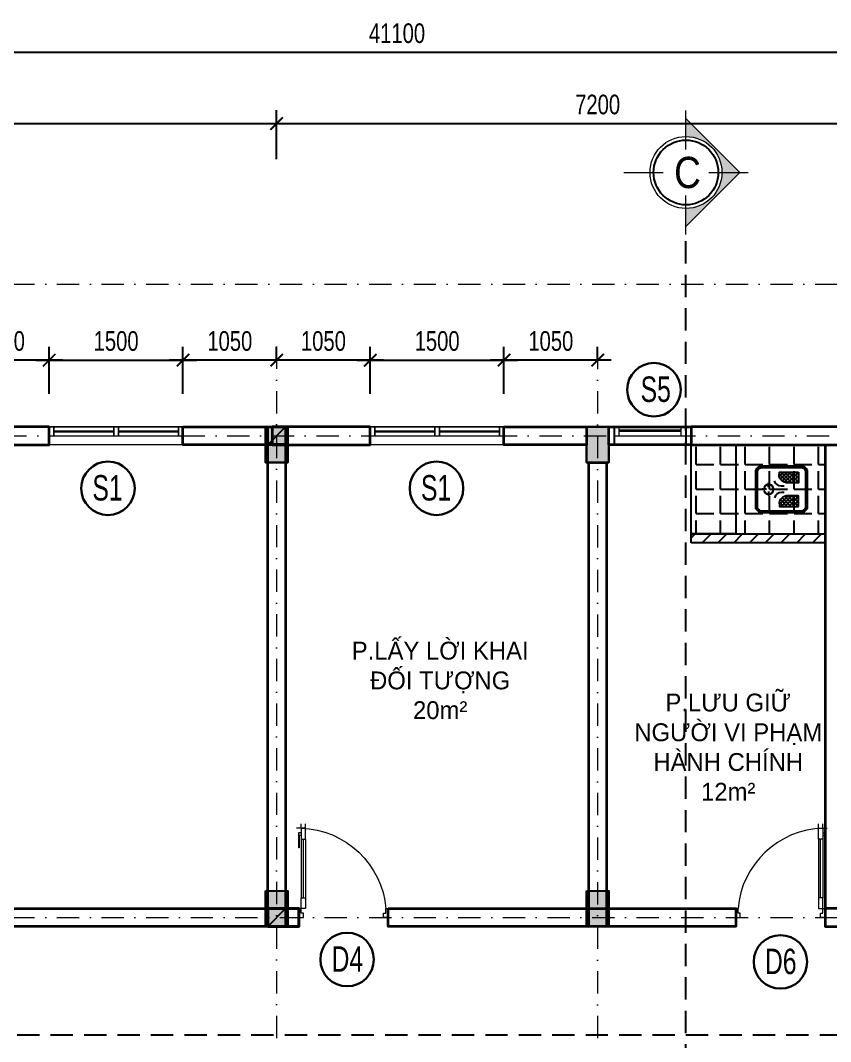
# Model space of a CAD drawing. Header units: millimetres. Extents: x -100655 to 42859, y -1392335 to 17856.
# Drawn here: x 12377 to 21462, y 6409 to 17856 of the extents above; entities that cross this region are included whole.
import ezdxf
from ezdxf.enums import TextEntityAlignment as Align

# ---------------------------------------------------------------- set-up
doc = ezdxf.new("R2010")
doc.units = ezdxf.units.MM
doc.header["$MEASUREMENT"] = 0
doc.linetypes.add('DASHDOT', pattern=[1, 0.5, -0.25, 0, -0.25])
doc.linetypes.add('HIDDEN', pattern=[0.375, 0.25, -0.125])
for name, color, linetype, lineweight in [('32-CUA', 32, 'Continuous', 15), ('8', 9, 'Continuous', 13), ('A-Wall', 2, 'Continuous', 35), ('CUA SO', 135, 'Continuous', 15), ('Hatch Nhat-0.15', 8, 'Continuous', 9), ('kata_dim', 7, 'Continuous', 15), ('NET THAY', 7, 'Continuous', 20), ('S3', 2, 'Continuous', 25), ('S5', 1, 'Continuous', 35), ('Text', 3, 'Continuous', 0), ('TRUC', 65, 'DASHDOT', 9), ('TUONG', 4, 'Continuous', 40)]:
    doc.layers.add(name, color=color, linetype=linetype, lineweight=lineweight)
for name, color, linetype in [('COT', 1, 'Continuous'), ('GHICHU', 7, 'Continuous'), ('HACH', 252, 'Continuous'), ('hat', 7, 'Continuous'), ('NET-THAY', 7, 'Continuous'), ('NET03', 2, 'Continuous'), ('TBI', 3, 'Continuous')]:
    doc.layers.add(name, color=color, linetype=linetype)
doc.styles.add('AVO', font='arial.ttf')
doc.styles.add('B', font='')
doc.styles.add('HELVECONDENSE', font='')
doc.styles.add('VNI-HELVE', font='', dxfattribs={"height": 200})
doc.styles.add('VNI-Helve-Condense', font='', dxfattribs={"width": 0.9, "height": 220})
doc.styles.get('B').set_extended_font_data('VNI-Helve-Condense')
doc.styles.get('HELVECONDENSE').set_extended_font_data('VNI-Helve-Condense')
doc.styles.get('VNI-HELVE').set_extended_font_data('VNI-Helve-Condense')
doc.styles.get('VNI-Helve-Condense').set_extended_font_data('VNI-Helve-Condense')
doc.dimstyles.new('Copy of D100', dxfattribs={"dimscale": 0, "dimtxt": 220, "dimasz": 140, "dimexe": 150, "dimexo": 0, "dimgap": 100, "dimtad": 1, "dimdec": 0, "dimzin": 0, "dimdsep": 46, "dimtxsty": 'VNI-Helve-Condense', "dimblk": 'ARCHTICK', "dimcen": 0.09, "dimdle": 150, "dimclrd": 35, "dimclre": 35, "dimclrt": 2, "dimadec": 0, "dimazin": 0, "dimtfac": 1, "dimtdec": 0, "dimtix": 1, "dimtmove": 2, "dimatfit": 3, "dimldrblk": 'ARCHTICK', "dimfxl": 1, "dimtolj": 1, "dimtzin": 0, "dimarcsym": 1})

# ---------------------------------------------------------------- blocks, each defined once
blk = doc.blocks.new('dau cat 2')
h = blk.add_hatch(color=256)
h.paths.add_polyline_path([(0, 200), (0, 300), (-300, 0), (-200, 0, -0.414214)])
h.paths.add_polyline_path([(200, 0), (300, 0), (0, 300), (0, 200, -0.414214)])
blk.add_circle((0, 0), 180)
at = {"layer": '8'}
for p, q in [((0, 127.3), (0, 345.5)), ((0, 300), (-300, 0)), ((0, 300), (300, 0)), ((-127.3, 0), (-345.5, 0)), ((345.5, 0), (127.3, 0)), ((0, -345.5), (0, -127.3))]:
    blk.add_line(p, q, dxfattribs=at)
blk.add_circle((0, 0), 200, dxfattribs=at)
at = {"layer": 'Text', "style": 'HELVECONDENSE'}
blk.add_attdef('A', text='', height=232.7, dxfattribs=at).set_placement((0, 0), align=Align.MIDDLE)
blk = doc.blocks.new('vtretvretve')
at = {"layer": 'GHICHU'}
blk.add_hatch(color=256, dxfattribs=at).paths.add_polyline_path([(237846, -1471033), (238096, -1471033), (238096, -1471433), (237846, -1471433)])
blk.add_lwpolyline([(237846, -1471033), (238096, -1471033), (238096, -1471433), (237846, -1471433)], close=True, dxfattribs=at)
blk = doc.blocks.new('*X13')
at = {"color": 0}
for p, q in [((75, -323), (123, -275)), ((75, -279), (79, -275)), ((75, -367), (154, -288)), ((200, -421), (75, -296)), ((75, -411), (177, -309)), ((75, -455), (193, -337)), ((200, -465), (75, -340)), ((200, -377), (98, -275)), ((179, -311), (157, -290)), ((75, -500), (200, -375)), ((191, -500), (75, -384)), ((146, -500), (75, -429)), ((102, -500), (75, -473)), ((119, -500), (200, -419)), ((163, -500), (200, -463))]:
    blk.add_line(p, q, dxfattribs=at)
blk = doc.blocks.new('xixom2')
for p, q in [((0, 475), (0, 525)), ((-25, 450), (-75, 450)), ((0, 425), (0, 375)), ((25, 450), (75, 450))]:
    blk.add_line(p, q)
for points in [[(200, 600), (-200, 600, 0.414214), (-275, 525), (-275, 75, 0.414214), (-200, 0), (200, 0, 0.414214), (275, 75), (275, 525, 0.414214)], [(200, 580), (-200, 580, 0.414214), (-255, 525), (-255, 75, 0.414214), (-200, 20), (200, 20, 0.414214), (255, 75), (255, 525, 0.414214)]]:
    blk.add_lwpolyline(points, format="xyb", close=True)
for points in [[(-38, 267), (-38, 301, 0.333511), (-98, 383, 2.289122)], [(38, 267), (38, 301, -0.333511), (98, 383, -2.289122)], [(-200, 100), (-75, 100), (-75, 225, 0.200463), (-107, 301, 0.073634), (-131, 319, 0.170857), (-175, 325), (-200, 325), (-200, 100)], [(200, 100), (75, 100), (75, 225, -0.200463), (107, 301, -0.073634), (131, 319, -0.170857), (175, 325), (200, 325), (200, 100)]]:
    blk.add_lwpolyline(points, format="xyb")
blk.add_circle((0, 450), 55.9)
blk.add_blockref('*X13', (-275, 600))
at = {"xscale": -1}
blk.add_blockref('*X13', (275, 600), dxfattribs=at)
blk = doc.blocks.new('_ArchTick')
at = {"color": 0, "linetype": 'ByBlock', "const_width": 0.15}
blk.add_lwpolyline([(-0.5, -0.5), (0.5, 0.5)], dxfattribs=at)
blk = doc.blocks.new('*D81')
at = {"layer": 'DEFPOINTS', "color": 0, "transparency": 16777216}
for p in [(15250, 14048), (15250, 13671), (16300, 13671)]:
    blk.add_point(p, dxfattribs=at)
at = {"layer": 'GHICHU', "color": 35, "lineweight": -2, "transparency": 16777216}
for p, q in [((15250, 14041), (15250, 14198)), ((16300, 14041), (16300, 14198)), ((16450, 14048), (15100, 14048))]:
    blk.add_line(p, q, dxfattribs=at)
at = {"layer": 'GHICHU', "color": 35, "lineweight": -2, "transparency": 16777216, "xscale": 140, "yscale": 140, "zscale": 140, "rotation": 180}
blk.add_blockref('_ArchTick', (15250, 14048), dxfattribs=at)
at = {"layer": 'GHICHU', "color": 35, "lineweight": -2, "transparency": 16777216, "xscale": 140, "yscale": 140, "zscale": 140}
blk.add_blockref('_ArchTick', (16300, 14048), dxfattribs=at)
at = {"layer": 'GHICHU', "color": 2, "transparency": 16777216, "insert": (15775, 14261), "char_height": 220, "attachment_point": 5, "style": 'VNI-Helve-Condense'}
blk.add_mtext('\\A1;1050', dxfattribs=at)
blk = doc.blocks.new('*D82')
at = {"layer": 'DEFPOINTS', "color": 0, "transparency": 16777216}
for p in [(17800, 14048), (17800, 13670), (18850, 13670)]:
    blk.add_point(p, dxfattribs=at)
at = {"layer": 'GHICHU', "color": 35, "lineweight": -2, "transparency": 16777216}
for p, q in [((17800, 14041), (17800, 14198)), ((18850, 14041), (18850, 14198)), ((19000, 14048), (17650, 14048))]:
    blk.add_line(p, q, dxfattribs=at)
at = {"layer": 'GHICHU', "color": 35, "lineweight": -2, "transparency": 16777216, "xscale": 140, "yscale": 140, "zscale": 140, "rotation": 180}
blk.add_blockref('_ArchTick', (17800, 14048), dxfattribs=at)
at = {"layer": 'GHICHU', "color": 35, "lineweight": -2, "transparency": 16777216, "xscale": 140, "yscale": 140, "zscale": 140}
blk.add_blockref('_ArchTick', (18850, 14048), dxfattribs=at)
at = {"layer": 'GHICHU', "color": 2, "transparency": 16777216, "insert": (18325, 14261), "char_height": 220, "attachment_point": 5, "style": 'VNI-Helve-Condense'}
blk.add_mtext('\\A1;1050', dxfattribs=at)
blk = doc.blocks.new('*D83')
at = {"layer": 'DEFPOINTS', "color": 0, "ltscale": 200, "transparency": 16777216}
for p in [(17800, 14048), (16300, 13671), (17800, 13671)]:
    blk.add_point(p, dxfattribs=at)
at = {"layer": 'kata_dim', "color": 35, "lineweight": -2, "ltscale": 200, "transparency": 16777216}
for p, q in [((16300, 13671), (16300, 14198)), ((17800, 13671), (17800, 14198)), ((16150, 14048), (17950, 14048))]:
    blk.add_line(p, q, dxfattribs=at)
at = {"layer": 'kata_dim', "color": 35, "lineweight": -2, "ltscale": 200, "transparency": 16777216, "xscale": 140, "yscale": 140, "zscale": 140, "rotation": 180}
blk.add_blockref('_ArchTick', (16300, 14048), dxfattribs=at)
at = {"layer": 'kata_dim', "color": 35, "lineweight": -2, "ltscale": 200, "transparency": 16777216, "xscale": 140, "yscale": 140, "zscale": 140}
blk.add_blockref('_ArchTick', (17800, 14048), dxfattribs=at)
at = {"layer": 'kata_dim', "color": 2, "ltscale": 200, "transparency": 16777216, "insert": (17050, 14261), "char_height": 220, "attachment_point": 5, "style": 'VNI-Helve-Condense'}
blk.add_mtext('\\A1;1500', dxfattribs=at)
blk = doc.blocks.new('*D84')
at = {"layer": 'DEFPOINTS', "color": 0, "transparency": 16777216}
for p in [(11650, 14048), (11650, 13671), (12700, 13671)]:
    blk.add_point(p, dxfattribs=at)
at = {"layer": 'GHICHU', "color": 35, "lineweight": -2, "transparency": 16777216}
for p, q in [((11650, 14041), (11650, 14198)), ((12700, 14041), (12700, 14198)), ((12850, 14048), (11500, 14048))]:
    blk.add_line(p, q, dxfattribs=at)
at = {"layer": 'GHICHU', "color": 35, "lineweight": -2, "transparency": 16777216, "xscale": 140, "yscale": 140, "zscale": 140, "rotation": 180}
blk.add_blockref('_ArchTick', (11650, 14048), dxfattribs=at)
at = {"layer": 'GHICHU', "color": 35, "lineweight": -2, "transparency": 16777216, "xscale": 140, "yscale": 140, "zscale": 140}
blk.add_blockref('_ArchTick', (12700, 14048), dxfattribs=at)
at = {"layer": 'GHICHU', "color": 2, "transparency": 16777216, "insert": (12175, 14261), "char_height": 220, "attachment_point": 5, "style": 'VNI-Helve-Condense'}
blk.add_mtext('\\A1;1050', dxfattribs=at)
blk = doc.blocks.new('*D85')
at = {"layer": 'DEFPOINTS', "color": 0, "transparency": 16777216}
for p in [(14200, 14048), (14200, 13670), (15250, 13670)]:
    blk.add_point(p, dxfattribs=at)
at = {"layer": 'GHICHU', "color": 35, "lineweight": -2, "transparency": 16777216}
for p, q in [((14200, 14041), (14200, 14198)), ((15250, 14041), (15250, 14198)), ((15400, 14048), (14050, 14048))]:
    blk.add_line(p, q, dxfattribs=at)
at = {"layer": 'GHICHU', "color": 35, "lineweight": -2, "transparency": 16777216, "xscale": 140, "yscale": 140, "zscale": 140, "rotation": 180}
blk.add_blockref('_ArchTick', (14200, 14048), dxfattribs=at)
at = {"layer": 'GHICHU', "color": 35, "lineweight": -2, "transparency": 16777216, "xscale": 140, "yscale": 140, "zscale": 140}
blk.add_blockref('_ArchTick', (15250, 14048), dxfattribs=at)
at = {"layer": 'GHICHU', "color": 2, "transparency": 16777216, "insert": (14725, 14261), "char_height": 220, "attachment_point": 5, "style": 'VNI-Helve-Condense'}
blk.add_mtext('\\A1;1050', dxfattribs=at)
blk = doc.blocks.new('*D86')
at = {"layer": 'DEFPOINTS', "color": 0, "ltscale": 200, "transparency": 16777216}
for p in [(14200, 14048), (12700, 13671), (14200, 13671)]:
    blk.add_point(p, dxfattribs=at)
at = {"layer": 'kata_dim', "color": 35, "lineweight": -2, "ltscale": 200, "transparency": 16777216}
for p, q in [((12700, 13671), (12700, 14198)), ((14200, 13671), (14200, 14198)), ((12550, 14048), (14350, 14048))]:
    blk.add_line(p, q, dxfattribs=at)
at = {"layer": 'kata_dim', "color": 35, "lineweight": -2, "ltscale": 200, "transparency": 16777216, "xscale": 140, "yscale": 140, "zscale": 140, "rotation": 180}
blk.add_blockref('_ArchTick', (12700, 14048), dxfattribs=at)
at = {"layer": 'kata_dim', "color": 35, "lineweight": -2, "ltscale": 200, "transparency": 16777216, "xscale": 140, "yscale": 140, "zscale": 140}
blk.add_blockref('_ArchTick', (14200, 14048), dxfattribs=at)
at = {"layer": 'kata_dim', "color": 2, "ltscale": 200, "transparency": 16777216, "insert": (13450, 14261), "char_height": 220, "attachment_point": 5, "style": 'VNI-Helve-Condense'}
blk.add_mtext('\\A1;1500', dxfattribs=at)
blk = doc.blocks.new('C1000')
at = {"layer": '32-CUA', "lineweight": 0}
for p, q in [((74112.4, -17359.21), (74112.4, -17358.71)), ((74112.9, -17359.21), (74112.9, -17358.71)), ((74112.4, -17359.21), (74111.9, -17359.21)), ((74112.12, -17359.72), (74112.12, -17361.41)), ((74112.4, -17359.72), (74112.12, -17359.72)), ((74112.18, -17360), (74112.18, -17361.41)), ((74112.4, -17360), (74112.18, -17360)), ((74112.4, -17359.21), (74112.4, -17360.41)), ((74112.9, -17359.21), (74112.4, -17359.21)), ((74112.4, -17359.72), (74112.4, -17360)), ((74112.9, -17360.41), (74112.9, -17359.21)), ((74112.4, -17360.18), (74112.4, -17367.01)), ((74112.4, -17360.41), (74112.9, -17360.41)), ((74112.65, -17367.01), (74112.65, -17360.41)), ((74112.9, -17360.41), (74112.9, -17367.01)), ((74112.18, -17361.41), (74112.12, -17361.41)), ((74112.4, -17368.21), (74112.4, -17367.01)), ((74112.4, -17367.01), (74112.9, -17367.01)), ((74112.9, -17367.01), (74112.9, -17368.21)), ((74112.15, -17368.21), (74112.15, -17369.21)), ((74112.4, -17368.21), (74112.15, -17368.21)), ((74112.15, -17369.21), (74112.65, -17369.21)), ((74112.4, -17368.71), (74112.4, -17368.21)), ((74112.9, -17368.21), (74112.4, -17368.21)), ((74112.65, -17368.71), (74112.4, -17368.71)), ((74112.65, -17369.21), (74112.65, -17368.71)), ((74121.65, -17368.71), (74121.9, -17368.71)), ((74121.65, -17369.21), (74121.65, -17368.71)), ((74122.15, -17369.21), (74121.65, -17369.21)), ((74121.9, -17368.21), (74122.15, -17368.21)), ((74121.9, -17368.71), (74121.9, -17368.21)), ((74122.15, -17368.21), (74122.15, -17369.21))]:
    blk.add_line(p, q, dxfattribs=at)
at = {"layer": '32-CUA', "lineweight": 0, "extrusion": (0, 0, -1)}
blk.add_ellipse((74113.02, -17368.07), major_axis=(-6.72, 6.36), ratio=0.918583, start_param=0.785398, end_param=2.356194, dxfattribs=at)
blk = doc.blocks.new('cot1-2')
at = {"layer": 'COT', "ltscale": 2}
blk.add_hatch(color=256, dxfattribs=at).paths.add_polyline_path([(-1, -1), (1, -1), (1, 1), (-1, 1)])
blk.add_lwpolyline([(-1, -1), (1, -1), (1, 1), (-1, 1)], close=True, dxfattribs=at)
at = {"layer": 'COT', "ltscale": 2, "flags": 128}
blk.add_lwpolyline([(-1, -1), (1, 1)], dxfattribs=at)
blk = doc.blocks.new('*D130')
at = {"layer": 'DEFPOINTS', "color": 0, "ltscale": 200, "transparency": 16777216}
for p in [(-3950, 17499), (37150, 17499), (37150, 16700)]:
    blk.add_point(p, dxfattribs=at)
at = {"layer": 'kata_dim', "color": 35, "lineweight": -2, "ltscale": 200, "transparency": 16777216}
for p, q in [((-3950, 17499), (-3950, 17649)), ((37150, 17099), (37150, 17649)), ((-4100, 17499), (37300, 17499))]:
    blk.add_line(p, q, dxfattribs=at)
at = {"layer": 'kata_dim', "color": 35, "lineweight": -2, "ltscale": 200, "transparency": 16777216, "xscale": 140, "yscale": 140, "zscale": 140, "rotation": 180}
blk.add_blockref('_ArchTick', (-3950, 17499), dxfattribs=at)
at = {"layer": 'kata_dim', "color": 35, "lineweight": -2, "ltscale": 200, "transparency": 16777216, "xscale": 140, "yscale": 140, "zscale": 140}
blk.add_blockref('_ArchTick', (37150, 17499), dxfattribs=at)
at = {"layer": 'kata_dim', "color": 2, "ltscale": 200, "transparency": 16777216, "insert": (16600, 17711), "char_height": 220, "attachment_point": 5, "style": 'VNI-Helve-Condense'}
blk.add_mtext('\\A1;41100', dxfattribs=at)
blk = doc.blocks.new('*D137')
at = {"layer": 'DEFPOINTS', "color": 0, "ltscale": 200, "transparency": 16777216}
for p in [(22450, 16700), (15250, 15855), (22450, 15855)]:
    blk.add_point(p, dxfattribs=at)
at = {"layer": 'kata_dim', "color": 35, "lineweight": -2, "ltscale": 200, "transparency": 16777216}
for p, q in [((15250, 16300), (15250, 16850)), ((22450, 16300), (22450, 16850)), ((15100, 16700), (22600, 16700))]:
    blk.add_line(p, q, dxfattribs=at)
at = {"layer": 'kata_dim', "color": 35, "lineweight": -2, "ltscale": 200, "transparency": 16777216, "xscale": 140, "yscale": 140, "zscale": 140, "rotation": 180}
blk.add_blockref('_ArchTick', (15250, 16700), dxfattribs=at)
at = {"layer": 'kata_dim', "color": 35, "lineweight": -2, "ltscale": 200, "transparency": 16777216, "xscale": 140, "yscale": 140, "zscale": 140}
blk.add_blockref('_ArchTick', (22450, 16700), dxfattribs=at)
at = {"layer": 'kata_dim', "color": 2, "ltscale": 200, "transparency": 16777216, "insert": (18850, 16912), "char_height": 220, "attachment_point": 5, "style": 'VNI-Helve-Condense'}
blk.add_mtext('\\A1;7200', dxfattribs=at)
blk = doc.blocks.new('*D138')
at = {"layer": 'DEFPOINTS', "color": 0, "ltscale": 200, "transparency": 16777216}
for p in [(15250, 16700), (8050, 15855), (15250, 15855)]:
    blk.add_point(p, dxfattribs=at)
at = {"layer": 'kata_dim', "color": 35, "lineweight": -2, "ltscale": 200, "transparency": 16777216}
for p, q in [((8050, 16300), (8050, 16850)), ((15250, 16300), (15250, 16850)), ((7900, 16700), (15400, 16700))]:
    blk.add_line(p, q, dxfattribs=at)
at = {"layer": 'kata_dim', "color": 35, "lineweight": -2, "ltscale": 200, "transparency": 16777216, "xscale": 140, "yscale": 140, "zscale": 140, "rotation": 180}
blk.add_blockref('_ArchTick', (8050, 16700), dxfattribs=at)
at = {"layer": 'kata_dim', "color": 35, "lineweight": -2, "ltscale": 200, "transparency": 16777216, "xscale": 140, "yscale": 140, "zscale": 140}
blk.add_blockref('_ArchTick', (15250, 16700), dxfattribs=at)
at = {"layer": 'kata_dim', "color": 2, "ltscale": 200, "transparency": 16777216, "insert": (11650, 16912), "char_height": 220, "attachment_point": 5, "style": 'VNI-Helve-Condense'}
blk.add_mtext('\\A1;7200', dxfattribs=at)

msp = doc.modelspace()

# ---------------------------------------------------------------- hatches: boundary and pattern name
at = {"layer": 'HACH'}
h = msp.add_hatch(dxfattribs=at)
h.set_pattern_fill('ANGLE', color=256, scale=1000, angle=-90, style=0)
h.set_pattern_definition([(90, (421178.6, -1171823.32), (275, 5e-14), [200, -75]), (1e-14, (421178.6, -1171823.32), (7e-14, -275), [200, -75])])
h.paths.add_polyline_path([(20400, 13100), (19900, 13100), (19900, 12250), (20400, 12250)])
h.paths.add_polyline_path([(19900, 12250), (19900, 12100), (20400, 12100), (20400, 12250)])
h.paths.add_polyline_path([(21400, 12100), (21400, 12250), (20400, 12250), (20400, 12100)])
h.paths.add_polyline_path([(21400, 13100), (20400, 13100), (20400, 12250), (21400, 12250)])
h = msp.add_hatch(dxfattribs=at)
h.set_pattern_fill('ANSI31', color=256, scale=1000, angle=-90, style=0)
h.set_pattern_definition([(45, (421178.6, -1171823.32), (88.388348, -88.388348), [])])
h.paths.add_polyline_path([(19900, 12100), (19900, 12000), (21400, 12000), (21400, 12100), (20400, 12100)])
at = {"layer": 'hat', "ltscale": 200}
h = msp.add_hatch(color=6, dxfattribs=at)
h.dxf.hatch_style = 1
h.paths.add_polyline_path([(15350, 13300.2), (15150, 13300.2), (15150, 13100.2), (15350, 13100.2)])
at = {"layer": 'Hatch Nhat-0.15'}
h = msp.add_hatch(color=256, dxfattribs=at)
h.dxf.hatch_style = 1
h.paths.add_polyline_path([(15225, 12900.1), (15125, 12900.1), (15125, 13200), (15225, 13200)])
h.paths.add_polyline_path([(15375, 12900.1), (15225, 12900.1), (15225, 13200), (15375, 13200)])
h.paths.add_polyline_path([(15375, 13200), (15225, 13200), (15225, 13300.1), (15375, 13300.1)])
h.paths.add_polyline_path([(15225, 13200), (15125, 13200), (15125, 13300.1), (15225, 13300.1)])
h = msp.add_hatch(color=256, dxfattribs=at)
h.dxf.hatch_style = 1
h.paths.add_polyline_path([(18825, 12900.1), (18725, 12900.1), (18725, 13200), (18825, 13200)])
h.paths.add_polyline_path([(18975, 12900.1), (18825, 12900.1), (18825, 13200), (18975, 13200)])
h.paths.add_polyline_path([(18975, 13200), (18825, 13200), (18825, 13300.1), (18975, 13300.1)])
h.paths.add_polyline_path([(18825, 13200), (18725, 13200), (18725, 13300.1), (18825, 13300.1)])
h = msp.add_hatch(color=256, dxfattribs=at)
h.dxf.hatch_style = 1
h.paths.add_polyline_path([(15225, 8099), (15125, 8099), (15125, 7799.1), (15225, 7799.1)])
h.paths.add_polyline_path([(15375, 8099), (15225, 8099), (15225, 7799.1), (15375, 7799.1)])
h.paths.add_polyline_path([(15375, 7799.1), (15225, 7799.1), (15225, 7699), (15375, 7699)])
h.paths.add_polyline_path([(15225, 7799.1), (15125, 7799.1), (15125, 7699), (15225, 7699)])
h = msp.add_hatch(color=256, dxfattribs=at)
h.dxf.hatch_style = 1
h.paths.add_polyline_path([(18825, 8099), (18725, 8099), (18725, 7799.1), (18825, 7799.1)])
h.paths.add_polyline_path([(18975, 8099), (18825, 8099), (18825, 7799.1), (18975, 7799.1)])
h.paths.add_polyline_path([(18975, 7799.1), (18825, 7799.1), (18825, 7699), (18975, 7699)])
h.paths.add_polyline_path([(18825, 7799.1), (18725, 7799.1), (18725, 7699), (18825, 7699)])

# ---------------------------------------------------------------- linework, layer by layer
at = {"layer": 'A-Wall', "lineweight": 25}
for points in [[(19900, 12100), (19900, 13100), (20400, 13100), (20400, 12100)], [(19900, 12000), (19900, 12100), (21400, 12100), (21400, 12000)]]:
    msp.add_lwpolyline(points, close=True, dxfattribs=at)
at = {"layer": 'CUA SO', "color": 30}
for p, q in [((12750, 13254.1), (13425, 13254.1)), ((12750, 13244.1), (13425, 13244.1)), ((13475, 13254.1), (14150, 13254.1)), ((13475, 13244.1), (14150, 13244.1)), ((16350, 13254.1), (17025, 13254.1)), ((16350, 13244.1), (17025, 13244.1)), ((17075, 13254.1), (17750, 13254.1)), ((17075, 13244.1), (17750, 13244.1))]:
    msp.add_line(p, q, dxfattribs=at)
at = {"layer": 'CUA SO', "color": 55}
for points in [[(12700, 13299.1), (14200, 13299.1), (14200, 13099.1), (12700, 13099.1)], [(12700, 13199.1), (12750, 13199.1), (12750, 13299.1), (12700, 13299.1)], [(13425, 13199.1), (13475, 13199.1), (13475, 13299.1), (13425, 13299.1)], [(14150, 13199.1), (14200, 13199.1), (14200, 13299.1), (14150, 13299.1)], [(16300, 13299.1), (17800, 13299.1), (17800, 13099.1), (16300, 13099.1)], [(16300, 13199.1), (16350, 13199.1), (16350, 13299.1), (16300, 13299.1)], [(17025, 13199.1), (17075, 13199.1), (17075, 13299.1), (17025, 13299.1)], [(17750, 13199.1), (17800, 13199.1), (17800, 13299.1), (17750, 13299.1)]]:
    msp.add_lwpolyline(points, close=True, dxfattribs=at)
at = {"layer": 'CUA SO', "color": 30}
for points in [[(13425, 13299.1), (12750, 13299.1), (12750, 13199.1), (13425, 13199.1)], [(14150, 13299.1), (13475, 13299.1), (13475, 13199.1), (14150, 13199.1)], [(17025, 13299.1), (16350, 13299.1), (16350, 13199.1), (17025, 13199.1)], [(17750, 13299.1), (17075, 13299.1), (17075, 13199.1), (17750, 13199.1)], [(19037.5, 13200), (19093.3, 13200), (19093.3, 13299.9), (19037.5, 13299.9)], [(19781.7, 13200), (19837.5, 13200), (19837.5, 13299.9), (19781.7, 13299.9)], [(19093.3, 13249.9), (19781.7, 13249.9), (19781.7, 13263), (19093.3, 13263)]]:
    msp.add_lwpolyline(points, close=True, dxfattribs=at)
msp.add_lwpolyline([(19037.5, 13200), (19837.5, 13200)], dxfattribs=at)
at = {"layer": 'GHICHU'}
msp.add_lwpolyline([(19837.5, 13100.1), (19037.5, 13100.1), (19037.5, 13299.9), (19837.5, 13299.9), (19837.5, 13100.1), (19037.5, 13100.1)], dxfattribs=at)
at = {"layer": 'NET THAY', "color": 26, "lineweight": 30}
for centre in [(19481.4, 13716.3), (13358.7, 12611.1), (17043.1, 12611.1), (16040.4, 7329), (20900.4, 7302.2)]:
    msp.add_circle(centre, 299.9, dxfattribs=at)
at = {"layer": 'NET03', "linetype": 'HIDDEN', "ltscale": 1000}
msp.add_line((41466, 6480.8), (-4271, 6480.8), dxfattribs=at)
msp.add_lwpolyline([(19840.6, -5870.3), (19840.6, 15502.9)], dxfattribs=at)
at = {"layer": 'S3'}
for points in [[(15125, 12900.1), (15375, 12900.1), (15375, 13300.1), (15125, 13300.1)], [(18725, 12900.1), (18975, 12900.1), (18975, 13300.1), (18725, 13300.1)], [(15125, 8099), (15375, 8099), (15375, 7699), (15125, 7699)], [(18725, 8099), (18975, 8099), (18975, 7699), (18725, 7699)]]:
    msp.add_lwpolyline(points, close=True, dxfattribs=at)
at = {"layer": 'S5', "ltscale": 200}
msp.add_line((21400, 13100), (21400, 7900), dxfattribs=at)
for points in [[(12700, 13299.1), (11600, 13299.1), (11600, 13099.1), (12700, 13099.1)], [(14200, 13299.1), (15125, 13299.1), (15125, 13099.1), (14200, 13099.1)], [(15150, 13300), (15350, 13300), (15350, 7700), (15150, 7700)], [(16300, 13299.1), (15200, 13299.1), (15200, 13099.1), (16300, 13099.1)], [(17800, 13299.1), (18725, 13299.1), (18725, 13099.1), (17800, 13099.1)], [(19900, 13100), (18975, 13100), (18975, 13300.1), (19900, 13300.1)], [(19900, 13100), (23000, 13100), (23000, 13299.8), (19900, 13299.8)], [(18950, 7699.1), (18750, 7699.1), (18750, 12899.1), (18950, 12899.1)], [(9400, 7900), (15150, 7900), (15150, 7700), (9400, 7700)], [(16500, 7900), (20400, 7900), (20400, 7700), (16500, 7700)], [(22850, 7900), (21400, 7900), (21400, 7700), (22850, 7700)]]:
    msp.add_lwpolyline(points, close=True, dxfattribs=at)
at = {"layer": 'S5', "color": 6, "ltscale": 200}
msp.add_lwpolyline([(15150, 13300.2), (15350, 13300.2), (15350, 13100.2), (15150, 13100.2)], close=True, dxfattribs=at)
at = {"layer": 'TRUC', "ltscale": 500}
for p, q in [((-5717.4, 14900), (35250, 14900)), ((15250, 14200), (15250, -1300)), ((18850, 14198.3), (18850, -1301.7)), ((-5808, 13200), (35159.4, 13200)), ((-5717.4, 7800), (35250, 7800))]:
    msp.add_line(p, q, dxfattribs=at)
at = {"layer": 'TUONG', "ltscale": 2}
msp.add_lwpolyline([(15150, 7700), (15500, 7700), (15500, 7900), (15150, 7900)], close=True, dxfattribs=at)

# ---------------------------------------------------------------- block references
at = {"ltscale": 300, "xscale": 2.015999991446733, "yscale": 2.01600000448525, "zscale": 2.015999991446733, "rotation": 270}
msp.add_blockref('dau cat 2', (19840.6, 16151.3), dxfattribs=at)
at = {"xscale": -0.9599999999627471, "yscale": 0.9599999999627471, "zscale": 0.9599999999627471, "rotation": 90}
msp.add_blockref('xixom2', (21200, 12600), dxfattribs=at)
at = {"layer": '32-CUA', "yscale": 100, "zscale": 100}
for p, xscale in [((-7395715.2, 1744720.6), 100), ((7432615.2, 1744720.6), -100)]:
    msp.add_blockref('C1000', p, dxfattribs=dict(at, xscale=xscale))
at = {"layer": 'COT', "xscale": 100, "yscale": 100, "zscale": 100}
for p in [(15250, 13200), (15250, 7800)]:
    msp.add_blockref('cot1-2', p, dxfattribs=at)
at = {"layer": 'GHICHU'}
for p in [(-222720.5, 1484332.4), (-219120.5, 1484332.4)]:
    msp.add_blockref('vtretvretve', p, dxfattribs=at)

# ---------------------------------------------------------------- texts
at = {"char_height": 200, "style": 'B'}
for s, insert, attachment_point in [('{\\fVNI-Avo|b0|i0|c0|p2;P.LAÁY LÔØI KHAI \\PÑOÁI TÖÔÏNG\\P20m²}', (17084.3, 10891), 2), ('{\\fVNI-Avo|b0|i0|c0|p2;P.LÖU GIÖÕ \\PNGÖÔØI VI PHAÏM \\PHAØNH CHÍNH \\P12m²}', (20314.6, 9109.5), 8)]:
    msp.add_mtext(s, dxfattribs=dict(at, insert=insert, attachment_point=attachment_point))
at = {"layer": 'NET-THAY', "ltscale": 10, "style": 'AVO', "width": 0.85}
msp.add_text('C', height=350, dxfattribs=at).set_placement((19857.9, 16151.4), align=Align.MIDDLE_CENTER)
at = {"layer": 'TBI', "color": 0, "linetype": 'ByBlock', "ltscale": 2, "style": 'VNI-HELVE', "width": 0.85}
for s, p in [('S5', (19332.2, 13579.4)), ('S1', (13184.2, 12474.2)), ('S1', (16868.6, 12474.2)), ('D4', (15866, 7192.1)), ('D6', (20726, 7165.3))]:
    msp.add_text(s, height=285, dxfattribs=at).set_placement(p)

# ---------------------------------------------------------------- dimensions: what is measured, and where the dimension line sits
at = {"layer": 'GHICHU'}
for base, p1, p2, picture, middle in [((11650, 14048.5), (12700, 13670.7), (11650, 13670.7), '*D84', (12175, 14260.8)), ((14200, 14048.5), (15250, 13669.9), (14200, 13669.9), '*D85', (14725, 14260.8)), ((15250, 14048.5), (16300, 13670.7), (15250, 13670.7), '*D81', (15775, 14260.8)), ((17800, 14048.5), (18850, 13669.9), (17800, 13669.9), '*D82', (18325, 14260.8))]:
    dim = msp.add_linear_dim(base=base, p1=p1, p2=p2, dimstyle='Copy of D100', override={"dimscale": 1, "dimfxl": 7, "dimfxlon": 1}, dxfattribs=at)
    dim.commit()
    dim.dimension.update_dxf_attribs({"geometry": picture, "text_midpoint": middle})
at = {"layer": 'kata_dim', "ltscale": 200}
for base, p1, p2, picture, middle in [((37150, 17499.1), (-3950, 17499.1), (37150, 16700), '*D130', (16600, 17711.4)), ((15250, 16700), (8050, 15855), (15250, 15855), '*D138', (11650, 16912.4)), ((22450, 16700), (15250, 15855), (22450, 15855), '*D137', (18850, 16912.4)), ((14200, 14048.5), (12700, 13670.7), (14200, 13670.7), '*D86', (13450, 14260.8)), ((17800, 14048.5), (16300, 13670.7), (17800, 13670.7), '*D83', (17050, 14260.8))]:
    dim = msp.add_linear_dim(base=base, p1=p1, p2=p2, dimstyle='Copy of D100', override={"dimscale": 1, "dimfxl": 400, "dimfxlon": 1}, dxfattribs=at)
    dim.commit()
    dim.dimension.update_dxf_attribs({"geometry": picture, "text_midpoint": middle})

doc.saveas('drawing.dxf')
